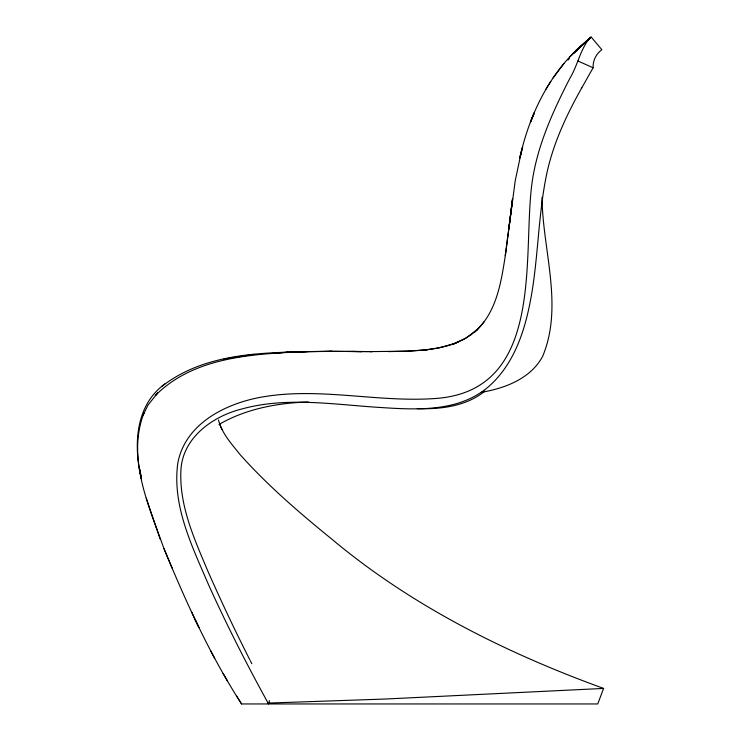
<?xml version="1.0" encoding="UTF-8"?>
<svg xmlns="http://www.w3.org/2000/svg" width="741" height="741" viewBox="0 0 741 741"><rect width="100%" height="100%" fill="white"/><g stroke="black" fill="none" stroke-linecap="round" stroke-linejoin="round"><path stroke-width="1.11" d="M581.741 87.947L593.096 67.783C592.781 60.808 596.097 53.713 601.868 49.73L591.179 37.05L576.285 50.184C546.914 78.648 529.083 116.995 520.136 156.481L522.618 147.19L519.839 158.12M512.392 199.561L508.845 228.978L512.596 198.736L505.316 255.664L515.245 180.619L521.34 151.812L520.914 153.294M505.501 254.302C501.259 281.886 496.665 313.193 474.175 332.44L477.76 329.189L466.061 338.016L452.112 344.445L454.27 343.639C433.142 350.993 410.477 351.141 388.386 351.595M269.4 700.588L268.594 703.95C246.957 664.825 226.663 624.941 208.304 584.167C192.012 546.098 171.986 505.695 177.803 463.116C185.491 422 229.117 401.705 266.686 396.278C323.548 387.608 380.624 402.974 437.616 398.325C541.717 389.358 523.637 263.972 531.121 190.567C535.002 150.599 551.776 113.54 569.922 78.231C577.73 65.421 580.11 49.61 589.827 37.976M532.103 117.921L534.298 112.78L530.445 122.339L533.853 113.577M218.465 419.952C221.8 433.309 231.498 443.757 239.797 454.261C267.594 485.503 299.429 512.828 331.829 539.152C411.811 606.073 506.029 652.978 603.591 688.426L597.755 703.95L241.622 703.95M530.778 121.311L532.501 117.004M581.741 87.947C566.05 115.735 552.434 145.143 546.154 176.608C538.716 213.982 538.235 252.283 532.325 289.879C526.758 324.447 516.644 361.136 489.866 385.515C458.716 413.478 413.747 409.634 375.029 407.142C330.727 404.049 285.165 396.935 241.566 409.06C212.602 416.312 182.666 437.699 180.934 469.97C179.063 505.733 194.475 539.346 208.045 571.552C221.226 601.396 235.138 630.924 249.93 660.009M546.061 89.031L550.767 81.436M553.147 77.851L563.929 63.569M484.271 321.575L478.473 328.411L471.072 334.793L463.579 339.48L454.539 343.639L458.142 342.138M567.986 60.04L569.338 58.456M157.814 392.795L155.267 395.601C194.679 355.921 255.478 353.855 307.83 351.503L286.202 352.29M574.284 53.046L578.758 48.452M157.407 393.258L147.978 405.132L143.013 415.293L144.115 412.635C126.424 457.595 148.876 506.288 164.011 548.72C186.074 602.22 210.055 655.239 241.557 703.95L236.759 696.225M575.989 50.481L589.243 38.569L569.801 56.881M586.603 41.014L577.109 49.971M585.362 42.385L580.425 46.942L591.123 37.069L587.826 40.107M164.993 383.773L162.131 386.2C209.722 349.233 274.902 352.772 331.829 351.271M163.446 385.051C134.918 406.679 133.565 446.758 141.411 478.686L139.706 469.21L141.299 478.001M484.957 391.063C466.08 406.401 440.775 409.365 417.266 408.661M218.993 424.454C245.975 408.8 277.56 402.928 308.432 401.983M455.298 343.333L438.672 347.946L424.398 350.132M481.335 392.341C504.964 388.312 530.575 378.734 542.597 356.449C563.799 305.95 542.412 249.56 542.042 197.328M223.995 359.061L254.015 354.337M427.307 349.743L407.689 351.169L370.491 351.614M281.135 352.596L282.247 352.503L276.087 352.948L287.36 352.216M603.591 688.426L384.801 699.05L268.075 703.079M296.363 351.818L326.8 351.271M328.874 351.308L361.941 351.605M326.744 351.271L372.223 351.614L351.688 351.429M347.464 351.429L362.025 351.605M577.98 61.003L593.096 67.783M223.115 673.449L227.515 681.007M210.629 650.783L214.705 658.388M250.393 660.926L251.801 663.677M198.996 627.553L195.161 619.624L198.986 627.692M191.502 611.733L195.235 619.782M219.771 424.426L221.948 429.372M172.153 568.134L164.011 548.72M160.149 538.976L146.255 498.193"/></g></svg>
